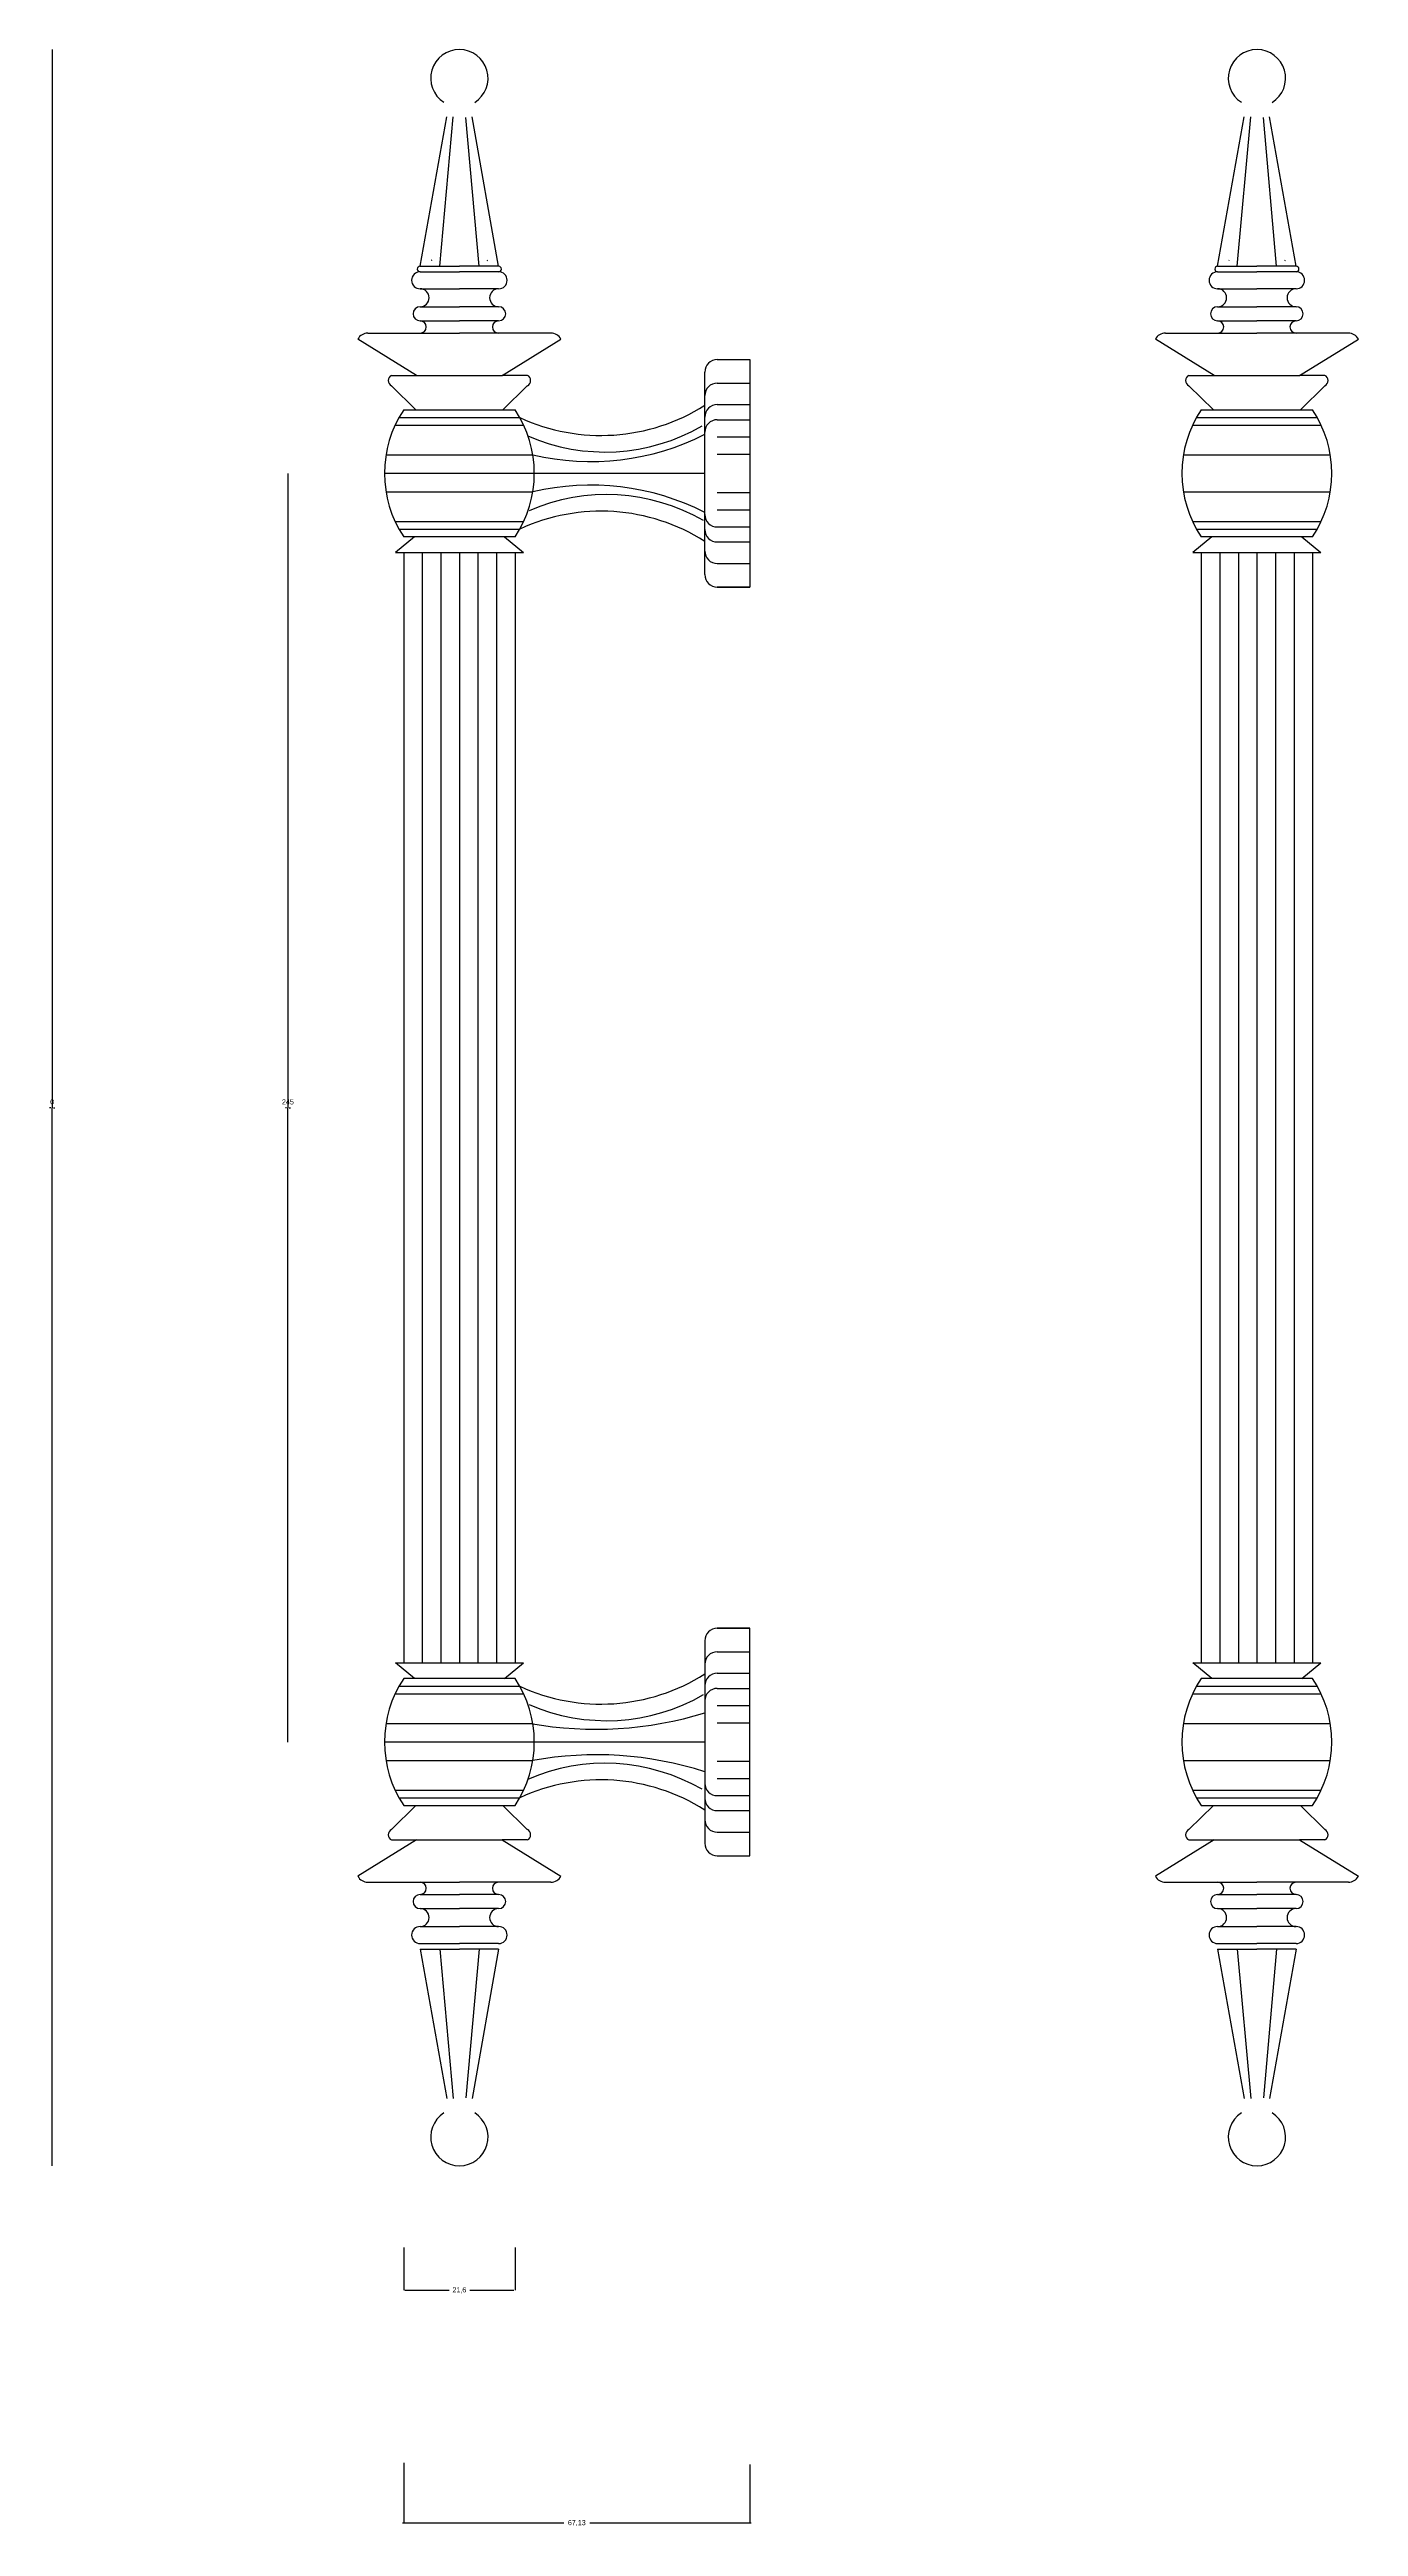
# Model space of a CAD drawing. Header units: metres. Extents: x 1028 to 1282, y 1101 to 1582.
import ezdxf

# ---------------------------------------------------------------- set-up
doc = ezdxf.new("R2010")
doc.units = ezdxf.units.M
for name, color, linetype in [('3', 3, 'Continuous'), ('7', 7, 'Continuous'), ('DIM', 3, 'Continuous')]:
    doc.layers.add(name, color=color, linetype=linetype)
doc.dimstyles.get("Standard").update_dxf_attribs({"dimtxt": 2.5, "dimasz": 2.5, "dimexe": 1.25, "dimexo": 0.625, "dimtad": 1, "dimcen": 2.5, "dimazin": 3, "dimtfac": 1, "dimtmove": 0, "dimatfit": 3})

# ---------------------------------------------------------------- blocks, each defined once
blk = doc.blocks.new('*D1')
for p, q in [((1028.91, 1581.77), (1028.91, 1376.59)), ((1028.66, 1376.59), (1028.41, 1376.59)), ((1028.91, 1171.41), (1028.91, 1376.59)), ((1028.91, 1376.59), (1028.91, 1376.59)), ((1029.16, 1376.59), (1029.41, 1376.59))]:
    blk.add_line(p, q)
at = {"layer": 'Defpoints'}
for p in [(1028.91, 1581.77), (1028.91, 1376.59), (1028.91, 1171.41)]:
    blk.add_point(p, dxfattribs=at)
at = {"layer": 'DIM', "insert": (1028.91, 1377.715), "char_height": 1, "attachment_point": 5}
blk.add_mtext('0', dxfattribs=at)
blk = doc.blocks.new('*D2')
for p, q in [((1097.06, 1155.59), (1097.06, 1147.28)), ((1118.66, 1155.59), (1118.66, 1147.28)), ((1097.31, 1147.28), (1105.86, 1147.28)), ((1109.86, 1147.28), (1118.41, 1147.28))]:
    blk.add_line(p, q)
at = {"layer": 'Defpoints'}
for p in [(1097.06, 1155.59), (1118.66, 1155.59), (1097.06, 1147.28)]:
    blk.add_point(p, dxfattribs=at)
at = {"layer": 'DIM', "insert": (1107.86, 1147.28), "char_height": 1, "attachment_point": 5}
blk.add_mtext('21,6', dxfattribs=at)
blk = doc.blocks.new('*D3')
for p, q in [((1097.06, 1113.79), (1097.06, 1102.14)), ((1164.19, 1113.49), (1164.19, 1102.14)), ((1128.125, 1102.14), (1096.81, 1102.14)), ((1164.44, 1102.14), (1133.125, 1102.14))]:
    blk.add_line(p, q)
at = {"layer": 'Defpoints'}
for p in [(1097.06, 1113.79), (1164.19, 1113.49), (1164.19, 1102.14)]:
    blk.add_point(p, dxfattribs=at)
at = {"layer": 'DIM', "insert": (1130.625, 1102.14), "char_height": 1, "attachment_point": 5}
blk.add_mtext('67,13', dxfattribs=at)
blk = doc.blocks.new('*D4')
for p, q in [((1074.62, 1499.59), (1074.62, 1376.59)), ((1074.37, 1376.59), (1074.12, 1376.59)), ((1074.62, 1253.59), (1074.62, 1376.59)), ((1074.62, 1376.59), (1074.62, 1376.59)), ((1074.87, 1376.59), (1075.12, 1376.59))]:
    blk.add_line(p, q)
at = {"layer": 'Defpoints'}
for p in [(1074.62, 1499.59), (1074.62, 1376.59), (1074.62, 1253.59)]:
    blk.add_point(p, dxfattribs=at)
at = {"layer": 'DIM', "insert": (1074.62, 1377.715), "char_height": 1, "attachment_point": 5}
blk.add_mtext('245', dxfattribs=at)

msp = doc.modelspace()

# ---------------------------------------------------------------- linework, layer by layer
at = {"layer": '3'}
for p, q in [((1104.06, 1539.76), (1106.68, 1568.72)), ((1111.67, 1539.76), (1109.12, 1568.57)), ((1258.66, 1539.76), (1261.28, 1568.72)), ((1266.27, 1539.76), (1263.72, 1568.57)), ((1100.25, 1539.76), (1107.86, 1539.76)), ((1100.25, 1538.66), (1107.86, 1538.66)), ((1115.47, 1539.76), (1107.86, 1539.76)), ((1115.47, 1538.66), (1107.86, 1538.66)), ((1254.86, 1539.76), (1262.47, 1539.76)), ((1254.86, 1538.66), (1262.47, 1538.66)), ((1270.07, 1539.76), (1262.47, 1539.76)), ((1270.07, 1538.66), (1262.47, 1538.66)), ((1100.25, 1535.37), (1107.86, 1535.37)), ((1115.47, 1535.37), (1107.86, 1535.37)), ((1254.86, 1535.37), (1262.47, 1535.37)), ((1270.07, 1535.37), (1262.47, 1535.37)), ((1100.25, 1531.9), (1107.86, 1531.9)), ((1100.25, 1529.16), (1107.86, 1529.16)), ((1115.47, 1531.9), (1107.86, 1531.9)), ((1115.47, 1529.16), (1107.86, 1529.16)), ((1254.86, 1531.9), (1262.47, 1531.9)), ((1254.86, 1529.16), (1262.47, 1529.16)), ((1270.07, 1531.9), (1262.47, 1531.9)), ((1270.07, 1529.16), (1262.47, 1529.16)), ((1090.13, 1526.78), (1107.86, 1526.78)), ((1125.6, 1526.78), (1107.86, 1526.78)), ((1244.73, 1526.78), (1262.47, 1526.78)), ((1280.2, 1526.78), (1262.47, 1526.78)), ((1099.58, 1518.59), (1116.14, 1518.59)), ((1155.45, 1479.95), (1155.45, 1519.24)), ((1157.85, 1521.64), (1164.19, 1521.64)), ((1164.19, 1521.64), (1164.19, 1477.55)), ((1254.18, 1518.59), (1270.75, 1518.59)), ((1157.85, 1517.07), (1164.19, 1517.07)), ((1157.85, 1512.91), (1164.19, 1512.91)), ((1095.4, 1508.93), (1120.32, 1508.93)), ((1096.15, 1510.39), (1119.58, 1510.39)), ((1157.85, 1509.99), (1164.19, 1509.99)), ((1250, 1508.93), (1274.93, 1508.93)), ((1250.75, 1510.39), (1274.18, 1510.39)), ((1157.85, 1506.67), (1164.19, 1506.67)), ((1157.85, 1503.34), (1164.19, 1503.34)), ((1155.45, 1499.59), (1093.34, 1499.59)), ((1093.63, 1503.19), (1122.09, 1503.19)), ((1248.24, 1503.19), (1276.69, 1503.19)), ((1093.63, 1495.99), (1122.09, 1495.99)), ((1157.85, 1495.85), (1164.19, 1495.85)), ((1248.24, 1495.99), (1276.69, 1495.99)), ((1095.4, 1490.26), (1120.32, 1490.26)), ((1157.85, 1492.52), (1164.19, 1492.52)), ((1157.85, 1489.19), (1164.19, 1489.19)), ((1250, 1490.26), (1274.93, 1490.26)), ((1096.15, 1488.79), (1119.58, 1488.79)), ((1097.06, 1484.27), (1097.06, 1268.92)), ((1100.66, 1484.27), (1100.66, 1268.92)), ((1104.26, 1484.27), (1104.26, 1268.92)), ((1107.86, 1484.27), (1107.86, 1268.92)), ((1111.46, 1484.27), (1111.46, 1268.92)), ((1115.06, 1484.27), (1115.06, 1268.92)), ((1118.66, 1484.27), (1118.66, 1268.92)), ((1157.85, 1486.28), (1164.19, 1486.28)), ((1250.75, 1488.79), (1274.18, 1488.79)), ((1251.67, 1484.27), (1251.67, 1268.92)), ((1255.27, 1484.27), (1255.27, 1268.92)), ((1258.87, 1484.27), (1258.87, 1268.92)), ((1262.47, 1484.27), (1262.47, 1268.92)), ((1266.07, 1484.27), (1266.07, 1268.92)), ((1269.67, 1484.27), (1269.67, 1268.92)), ((1273.27, 1484.27), (1273.27, 1268.92)), ((1157.85, 1482.12), (1164.19, 1482.12)), ((1157.85, 1477.55), (1164.19, 1477.55)), ((1164.19, 1477.55), (1157.85, 1477.55)), ((1155.45, 1273.24), (1155.45, 1233.95)), ((1164.19, 1275.64), (1157.85, 1275.64)), ((1157.85, 1275.64), (1164.19, 1275.64)), ((1164.19, 1231.55), (1164.19, 1275.64)), ((1157.85, 1271.07), (1164.19, 1271.07)), ((1096.15, 1264.39), (1119.58, 1264.39)), ((1157.85, 1266.91), (1164.19, 1266.91)), ((1157.85, 1263.99), (1164.19, 1263.99)), ((1250.75, 1264.39), (1274.18, 1264.39)), ((1095.4, 1262.93), (1120.32, 1262.93)), ((1157.85, 1260.67), (1164.19, 1260.67)), ((1250, 1262.93), (1274.93, 1262.93)), ((1155.45, 1253.59), (1093.34, 1253.59)), ((1093.63, 1257.19), (1122.09, 1257.19)), ((1157.85, 1257.34), (1164.19, 1257.34)), ((1248.24, 1257.19), (1276.69, 1257.19)), ((1093.63, 1249.99), (1122.09, 1249.99)), ((1157.85, 1249.85), (1164.19, 1249.85)), ((1248.24, 1249.99), (1276.69, 1249.99)), ((1095.4, 1244.26), (1120.32, 1244.26)), ((1157.85, 1246.52), (1164.19, 1246.52)), ((1250, 1244.26), (1274.93, 1244.26)), ((1096.15, 1242.79), (1119.58, 1242.79)), ((1157.85, 1243.19), (1164.19, 1243.19)), ((1157.85, 1240.28), (1164.19, 1240.28)), ((1250.75, 1242.79), (1274.18, 1242.79)), ((1099.58, 1234.6), (1116.14, 1234.6)), ((1157.85, 1236.12), (1164.19, 1236.12)), ((1254.18, 1234.6), (1270.75, 1234.6)), ((1157.85, 1231.55), (1164.19, 1231.55)), ((1090.13, 1226.41), (1107.86, 1226.41)), ((1125.6, 1226.41), (1107.86, 1226.41)), ((1244.73, 1226.41), (1262.47, 1226.41)), ((1280.2, 1226.41), (1262.47, 1226.41)), ((1100.25, 1224.03), (1107.86, 1224.03)), ((1100.25, 1221.29), (1107.86, 1221.29)), ((1115.47, 1224.03), (1107.86, 1224.03)), ((1115.47, 1221.29), (1107.86, 1221.29)), ((1254.86, 1224.03), (1262.47, 1224.03)), ((1254.86, 1221.29), (1262.47, 1221.29)), ((1270.07, 1224.03), (1262.47, 1224.03)), ((1270.07, 1221.29), (1262.47, 1221.29)), ((1100.25, 1217.82), (1107.86, 1217.82)), ((1115.47, 1217.82), (1107.86, 1217.82)), ((1254.86, 1217.82), (1262.47, 1217.82)), ((1270.07, 1217.82), (1262.47, 1217.82)), ((1100.25, 1214.52), (1107.86, 1214.52)), ((1100.25, 1213.43), (1107.86, 1213.43)), ((1104.06, 1213.43), (1106.68, 1184.47)), ((1115.47, 1214.52), (1107.86, 1214.52)), ((1115.47, 1213.43), (1107.86, 1213.43)), ((1111.67, 1213.43), (1109.12, 1184.61)), ((1254.86, 1214.52), (1262.47, 1214.52)), ((1254.86, 1213.43), (1262.47, 1213.43)), ((1258.66, 1213.43), (1261.28, 1184.47)), ((1270.07, 1214.52), (1262.47, 1214.52)), ((1270.07, 1213.43), (1262.47, 1213.43)), ((1266.27, 1213.43), (1263.72, 1184.61))]:
    msp.add_line(p, q, dxfattribs=at)
for centre, radius, start, end in [((1157.85, 1519.24), 2.4, 90, 180), ((1157.85, 1514.67), 2.4, 90, 180), ((1157.85, 1510.51), 2.4, 90, 180), ((1135.32, 1544.48), 37.54, 245.21, 302.43), ((1136.12, 1541.27), 37.54, 246.44, 300.04), ((1157.85, 1507.59), 2.4, 90, 180), ((1133.34, 1550.75), 48.87, 256.69, 296.89), ((1136.39, 1457.92), 37.54, 59.96, 113.56), ((1133.34, 1448.43), 48.87, 63.11, 103.31), ((1135.32, 1454.71), 37.54, 57.57, 114.79), ((1157.85, 1491.59), 2.4, 180, 270), ((1157.85, 1488.68), 2.4, 180, 270), ((1157.85, 1484.52), 2.4, 180, 270), ((1157.85, 1479.95), 2.4, 180, 270), ((1157.85, 1479.95), 2.4, 180, 270), ((1157.85, 1273.24), 2.4, 90, 180), ((1157.85, 1273.24), 2.4, 90, 180), ((1157.85, 1268.67), 2.4, 90, 180), ((1135.32, 1298.48), 37.54, 245.21, 302.43), ((1157.85, 1264.51), 2.4, 90, 180), ((1157.85, 1261.59), 2.4, 90, 180), ((1136.39, 1295.27), 37.54, 246.44, 300.04), ((1134.34, 1327.16), 71.1, 259.72, 287.27), ((1136.12, 1211.92), 37.54, 59.96, 113.56), ((1134.46, 1182.87), 68.25, 72.09, 100.44), ((1135.32, 1208.71), 37.54, 57.57, 114.79), ((1157.85, 1245.59), 2.4, 180, 270), ((1157.85, 1242.68), 2.4, 180, 270), ((1157.85, 1238.52), 2.4, 180, 270), ((1157.85, 1233.95), 2.4, 180, 270)]:
    msp.add_arc(centre, radius, start, end, dxfattribs=at)
at = {"layer": '7'}
for p, q in [((1100.25, 1539.76), (1105.41, 1568.75)), ((1115.47, 1539.76), (1110.31, 1568.75)), ((1254.86, 1539.76), (1260.01, 1568.75)), ((1270.07, 1539.76), (1264.92, 1568.75)), ((1102.52, 1540.96), (1102.41, 1540.85)), ((1102.41, 1540.85), (1102.41, 1540.85)), ((1113.2, 1540.96), (1113.31, 1540.85)), ((1113.31, 1540.85), (1113.31, 1540.85)), ((1257.12, 1540.96), (1257.01, 1540.85)), ((1257.01, 1540.85), (1257.01, 1540.85)), ((1267.81, 1540.96), (1267.92, 1540.85)), ((1267.92, 1540.85), (1267.92, 1540.85)), ((1099.58, 1518.59), (1088.18, 1525.63)), ((1116.14, 1518.59), (1127.55, 1525.63)), ((1254.18, 1518.59), (1242.78, 1525.63)), ((1270.75, 1518.59), (1282.15, 1525.63)), ((1094.69, 1518.59), (1099.58, 1518.59)), ((1121.03, 1518.59), (1116.14, 1518.59)), ((1249.3, 1518.59), (1254.18, 1518.59)), ((1275.63, 1518.59), (1270.75, 1518.59)), ((1099.44, 1511.89), (1094.69, 1516.58)), ((1116.28, 1511.89), (1121.03, 1516.58)), ((1254.05, 1511.89), (1249.3, 1516.58)), ((1270.89, 1511.89), (1275.63, 1516.58)), ((1097.06, 1511.89), (1118.66, 1511.89)), ((1251.67, 1511.89), (1273.27, 1511.89)), ((1099.14, 1487.3), (1095.47, 1484.27)), ((1095.47, 1484.27), (1120.26, 1484.27)), ((1118.66, 1487.3), (1097.06, 1487.3)), ((1116.58, 1487.3), (1120.26, 1484.27)), ((1253.74, 1487.3), (1250.07, 1484.27)), ((1250.07, 1484.27), (1274.86, 1484.27)), ((1273.27, 1487.3), (1251.67, 1487.3)), ((1271.19, 1487.3), (1274.86, 1484.27)), ((1099.14, 1265.89), (1095.47, 1268.92)), ((1095.47, 1268.92), (1120.26, 1268.92)), ((1116.58, 1265.89), (1120.26, 1268.92)), ((1250.07, 1268.92), (1274.86, 1268.92)), ((1253.74, 1265.89), (1250.07, 1268.92)), ((1271.19, 1265.89), (1274.86, 1268.92)), ((1118.66, 1265.89), (1097.06, 1265.89)), ((1273.27, 1265.89), (1251.67, 1265.89)), ((1099.44, 1241.3), (1094.69, 1236.61)), ((1097.06, 1241.3), (1118.66, 1241.3)), ((1116.28, 1241.3), (1121.03, 1236.61)), ((1254.05, 1241.3), (1249.3, 1236.61)), ((1251.67, 1241.3), (1273.27, 1241.3)), ((1270.89, 1241.3), (1275.63, 1236.61)), ((1099.58, 1234.6), (1088.18, 1227.55)), ((1094.69, 1234.6), (1099.58, 1234.6)), ((1121.03, 1234.6), (1116.14, 1234.6)), ((1116.14, 1234.6), (1127.55, 1227.55)), ((1254.18, 1234.6), (1242.78, 1227.55)), ((1249.3, 1234.6), (1254.18, 1234.6)), ((1270.75, 1234.6), (1282.15, 1227.55)), ((1275.63, 1234.6), (1270.75, 1234.6)), ((1100.25, 1213.43), (1105.41, 1184.44)), ((1115.47, 1213.43), (1110.31, 1184.44)), ((1254.86, 1213.43), (1260.01, 1184.44)), ((1270.07, 1213.43), (1264.92, 1184.44))]:
    msp.add_line(p, q, dxfattribs=at)
for centre, radius, start, end in [((1107.86, 1576.21), 5.56, 302.29, 237.26), ((1262.47, 1576.21), 5.56, 302.29, 237.26), ((1100.25, 1537.02), 1.65, 90, 270), ((1100.25, 1539.21), 0.55, 90, 270), ((1115.47, 1539.21), 0.55, 270, 90), ((1115.47, 1537.02), 1.65, 270, 90), ((1254.86, 1537.02), 1.65, 90, 270), ((1254.86, 1539.21), 0.55, 90, 270), ((1270.07, 1539.21), 0.55, 270, 90), ((1270.07, 1537.02), 1.65, 270, 90), ((1100.25, 1533.64), 1.74, 270, 90), ((1115.47, 1533.64), 1.74, 90, 270), ((1254.86, 1533.64), 1.74, 270, 90), ((1270.07, 1533.64), 1.74, 90, 270), ((1100.25, 1530.53), 1.37, 90, 270), ((1100.25, 1527.97), 1.19, 270, 90), ((1115.47, 1527.97), 1.19, 90, 270), ((1115.47, 1530.53), 1.37, 270, 90), ((1254.86, 1530.53), 1.37, 90, 270), ((1254.86, 1527.97), 1.19, 270, 90), ((1270.07, 1527.97), 1.19, 90, 270), ((1270.07, 1530.53), 1.37, 270, 90), ((1090.11, 1524.57), 2.21, 89.68, 151.16), ((1125.61, 1524.57), 2.21, 28.84, 90.32), ((1244.72, 1524.57), 2.21, 89.68, 151.16), ((1280.22, 1524.57), 2.21, 28.84, 90.32), ((1095.15, 1517.59), 1.1, 114.43, 245.57), ((1120.58, 1517.59), 1.1, 294.43, 65.57), ((1249.75, 1517.59), 1.1, 114.43, 245.57), ((1275.18, 1517.59), 1.1, 294.43, 65.57), ((1115.51, 1499.59), 22.17, 146.31, 213.69), ((1100.22, 1499.59), 22.17, 326.31, 33.69), ((1270.11, 1499.59), 22.17, 146.31, 213.69), ((1254.82, 1499.59), 22.17, 326.31, 33.69), ((1115.51, 1253.59), 22.17, 146.31, 213.69), ((1100.22, 1253.59), 22.17, 326.31, 33.69), ((1270.11, 1253.59), 22.17, 146.31, 213.69), ((1254.82, 1253.59), 22.17, 326.31, 33.69), ((1095.15, 1235.6), 1.1, 114.43, 245.57), ((1120.58, 1235.6), 1.1, 294.43, 65.57), ((1249.75, 1235.6), 1.1, 114.43, 245.57), ((1275.18, 1235.6), 1.1, 294.43, 65.57), ((1090.11, 1228.62), 2.21, 208.84, 270.32), ((1100.25, 1225.22), 1.19, 270, 90), ((1115.47, 1225.22), 1.19, 90, 270), ((1125.61, 1228.62), 2.21, 269.68, 331.16), ((1244.72, 1228.62), 2.21, 208.84, 270.32), ((1254.86, 1225.22), 1.19, 270, 90), ((1270.07, 1225.22), 1.19, 90, 270), ((1280.22, 1228.62), 2.21, 269.68, 331.16), ((1100.25, 1222.66), 1.37, 90, 270), ((1100.25, 1219.55), 1.74, 270, 90), ((1115.47, 1219.55), 1.74, 90, 270), ((1115.47, 1222.66), 1.37, 270, 90), ((1254.86, 1222.66), 1.37, 90, 270), ((1254.86, 1219.55), 1.74, 270, 90), ((1270.07, 1219.55), 1.74, 90, 270), ((1270.07, 1222.66), 1.37, 270, 90), ((1100.25, 1216.17), 1.65, 90, 270), ((1115.47, 1216.17), 1.65, 270, 90), ((1254.86, 1216.17), 1.65, 90, 270), ((1270.07, 1216.17), 1.65, 270, 90), ((1107.86, 1176.98), 5.56, 122.74, 57.71), ((1262.47, 1176.98), 5.56, 122.74, 57.71)]:
    msp.add_arc(centre, radius, start, end, dxfattribs=at)

# ---------------------------------------------------------------- dimensions: what is measured, and where the dimension line sits
at = {"layer": 'DIM'}
for base, p1, p2, picture, middle in [((1028.91, 1376.59), (1028.91, 1581.77), (1028.91, 1171.41), '*D1', (1028.91, 1377.715)), ((1097.06, 1147.28), (1097.06, 1155.59), (1118.66, 1155.59), '*D2', (1107.86, 1147.28)), ((1164.19, 1102.14), (1164.19, 1113.49), (1097.06, 1113.79), '*D3', (1130.625, 1102.14))]:
    dim = msp.add_linear_dim(base=base, p1=p1, p2=p2, dimstyle='Standard', dxfattribs=at)
    dim.commit()
    dim.dimension.update_dxf_attribs({"geometry": picture, "text_midpoint": middle})
dim = msp.add_linear_dim(base=(1074.62, 1376.59), p1=(1074.62, 1499.59), p2=(1074.62, 1253.59), text='245', dimstyle='Standard', dxfattribs=at)
dim.commit()
dim.dimension.update_dxf_attribs({"geometry": '*D4', "text_midpoint": (1074.62, 1377.715)})

doc.saveas('drawing.dxf')
